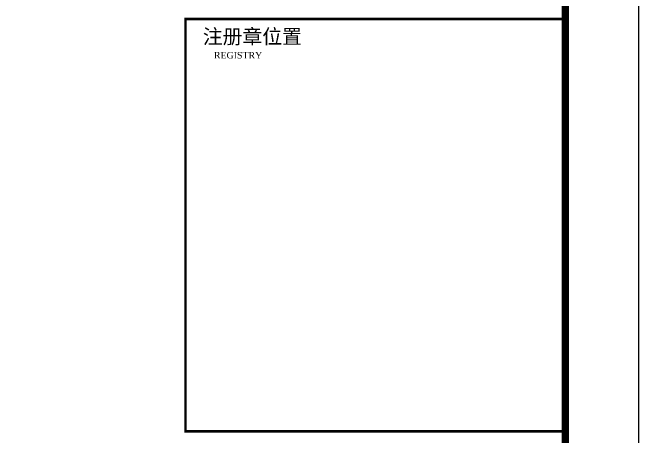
# Model space of a CAD drawing. Extents: x 962303 to 1579583, y -174742 to 224716.
# Drawn here: x 1400059 to 1408633, y 164707 to 170517 of the extents above; entities that cross this region are included whole.
import ezdxf

# ---------------------------------------------------------------- set-up
doc = ezdxf.new("R2010")
doc.units = 0
doc.header["$LTSCALE"] = 1000
doc.header["$MEASUREMENT"] = 0
doc.layers.add('PUB_TEXT', color=7, linetype='Continuous')
doc.layers.add('PUB_TITLE', color=4, linetype='Continuous')
doc.styles.add('GHF', font='times.ttf')
doc.styles.add('STYLE1', font='simhei.ttf', dxfattribs={"width": 0.8})

msp = doc.modelspace()

# ---------------------------------------------------------------- linework, layer by layer
at = {"layer": 'PUB_TITLE'}
msp.add_lwpolyline([(1334333.3, 140258.1), (1334333.3, 182258.1), (1408633.3, 182258.1), (1408633.3, 140258.1)], close=True, dxfattribs=at)
at = {"layer": 'PUB_TITLE', "const_width": 100}
msp.add_lwpolyline([(1336833.3, 141258.1), (1407633.3, 141258.1), (1407633.3, 181258.1), (1336833.3, 181258.1)], close=True, dxfattribs=at)
at = {"layer": 'PUB_TITLE', "color": 4, "const_width": 35.2}
msp.add_lwpolyline([(1402427.9, 170427.4), (1407660, 170427.4), (1407660, 164777.6), (1402427.9, 164777.6)], close=True, dxfattribs=at)

# ---------------------------------------------------------------- texts
at = {"layer": 'PUB_TEXT'}
for s, height, style, p in [('注册章位置', 199, 'STYLE1', (1402665.6, 170088.9)), ('REGISTRY', 89.55, 'GHF', (1402817.9, 169886.8))]:
    msp.add_text(s, height=height, dxfattribs=dict(at, style=style)).set_placement(p)

doc.saveas('drawing.dxf')
